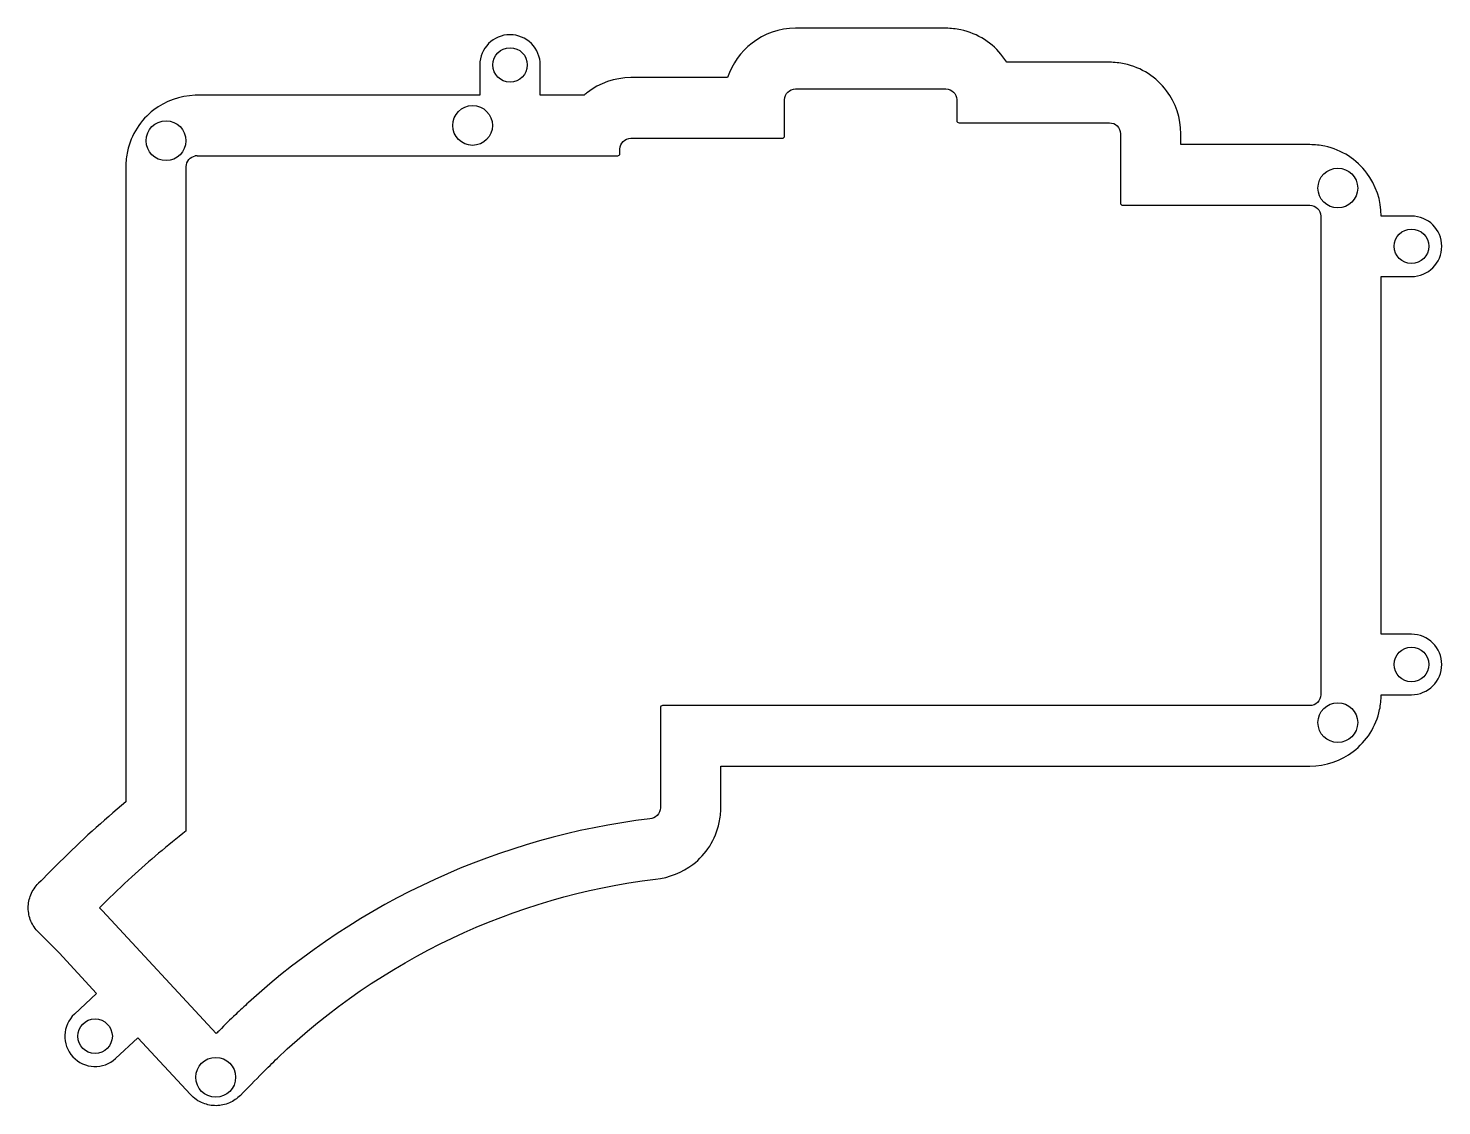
# Model space of a CAD drawing. Header units: millimetres. Extents: x -9 to 155, y -116 to 9.
import ezdxf

# ---------------------------------------------------------------- set-up
doc = ezdxf.new("R2010")
doc.units = ezdxf.units.MM
doc.layers.get('0').update_dxf_attribs({"linetype": 'CONTINUOUS'})

msp = doc.modelspace()

# ---------------------------------------------------------------- linework, layer by layer
for p, q in [((97.25, 8.51), (79.83, 8.51)), ((97.25, 8.51), (79.83, 8.51)), ((43.31, 4.27), (43.31, 0.77)), ((43.31, 4.27), (43.31, 0.77)), ((50.31, 0.77), (50.31, 4.27)), ((50.31, 0.77), (50.31, 4.27)), ((116.17, 4.58), (104.28, 4.58)), ((116.17, 4.58), (104.28, 4.58)), ((71.98, 2.8), (60.78, 2.8)), ((71.98, 2.8), (60.78, 2.8)), ((25.92, 0.77), (10.6, 0.77)), ((25.92, 0.77), (10.6, 0.77)), ((43.31, 0.77), (25.92, 0.77)), ((43.31, 0.77), (25.92, 0.77)), ((55.37, 0.77), (50.31, 0.77)), ((55.37, 0.77), (50.31, 0.77)), ((78.58, -3.94), (78.58, 0.25)), ((78.58, -3.94), (78.58, 0.25)), ((79.84, 1.51), (97.24, 1.51)), ((79.84, 1.51), (97.24, 1.51)), ((98.5, 0.26), (98.5, -2.16)), ((98.5, 0.26), (98.5, -2.16)), ((98.76, -2.42), (116.16, -2.42)), ((98.76, -2.42), (116.16, -2.42)), ((60.79, -4.2), (78.32, -4.2)), ((60.79, -4.2), (78.32, -4.2)), ((117.42, -3.68), (117.42, -11.68)), ((117.42, -3.68), (117.42, -11.68)), ((124.42, -4.95), (124.42, -3.69)), ((124.42, -4.95), (124.42, -3.69)), ((10.61, -6.23), (25.92, -6.23)), ((10.61, -6.23), (25.92, -6.23)), ((25.92, -6.23), (59.27, -6.23)), ((25.92, -6.23), (59.27, -6.23)), ((59.53, -5.97), (59.53, -5.46)), ((59.53, -5.97), (59.53, -5.46)), ((135.34, -4.95), (124.42, -4.95)), ((135.34, -4.95), (124.42, -4.95)), ((139.35, -4.95), (135.34, -4.95)), ((139.35, -4.95), (135.34, -4.95)), ((2.35, -7.48), (2.35, -78.4)), ((2.35, -7.48), (2.35, -78.4)), ((9.35, -78.4), (9.35, -7.49)), ((9.35, -78.4), (9.35, -7.49)), ((117.69, -11.95), (118.32, -11.95)), ((117.69, -11.95), (118.32, -11.95)), ((118.32, -11.95), (135.34, -11.95)), ((118.32, -11.95), (135.34, -11.95)), ((135.34, -11.95), (139.34, -11.95)), ((135.34, -11.95), (139.34, -11.95)), ((140.6, -13.21), (140.6, -68.58)), ((140.6, -13.21), (140.6, -68.58)), ((151.1, -13.21), (147.6, -13.21)), ((151.1, -13.21), (147.6, -13.21)), ((147.6, -61.58), (147.6, -20.21)), ((147.6, -20.21), (151.1, -20.21)), ((147.6, -61.58), (147.6, -20.21)), ((147.6, -20.21), (151.1, -20.21)), ((151.1, -61.58), (147.6, -61.58)), ((151.1, -61.58), (147.6, -61.58)), ((147.6, -68.58), (151.1, -68.58)), ((147.6, -68.58), (151.1, -68.58)), ((64.2, -70.11), (64.2, -81.03)), ((64.2, -70.11), (64.2, -81.03)), ((74.51, -69.84), (64.46, -69.84)), ((74.51, -69.84), (64.46, -69.84)), ((135.34, -69.84), (74.51, -69.84)), ((135.34, -69.84), (74.51, -69.84)), ((139.34, -69.84), (135.34, -69.84)), ((139.34, -69.84), (135.34, -69.84)), ((71.2, -81.03), (71.2, -76.84)), ((71.2, -76.84), (74.51, -76.84)), ((71.2, -81.03), (71.2, -76.84)), ((71.2, -76.84), (74.51, -76.84)), ((74.51, -76.84), (135.34, -76.84)), ((74.51, -76.84), (135.34, -76.84)), ((135.34, -76.84), (139.34, -76.84)), ((135.34, -76.84), (139.34, -76.84)), ((2.35, -78.4), (2.35, -80.98)), ((2.35, -78.4), (2.35, -80.98)), ((9.35, -84.34), (9.35, -78.4)), ((9.35, -84.34), (9.35, -78.4)), ((64.2, -81.03), (64.2, -81.66)), ((64.2, -81.03), (64.2, -81.66)), ((71.2, -81.66), (71.2, -81.03)), ((71.2, -81.66), (71.2, -81.03)), ((-0.32, -93.6), (-0.68, -93.23)), ((-0.32, -93.6), (-0.68, -93.23)), ((12.83, -107.78), (-0.32, -93.6)), ((12.83, -107.78), (-0.32, -93.6)), ((-7.76, -96.05), (-5.37, -98.45)), ((-7.76, -96.05), (-5.37, -98.45)), ((-5.37, -98.45), (-1.02, -103.14)), ((-5.37, -98.45), (-1.02, -103.14)), ((-1.02, -103.14), (-3.58, -105.52)), ((-1.02, -103.14), (-3.58, -105.52)), ((1.18, -110.65), (3.74, -108.27)), ((1.18, -110.65), (3.74, -108.27)), ((3.74, -108.27), (9.84, -114.84)), ((3.74, -108.27), (9.84, -114.84))]:
    msp.add_line(p, q)
for centre, radius in [((46.81, 4.27), 2), ((46.81, 4.27), 2), ((42.48, -2.73), 2.3), ((42.48, -2.73), 2.3), ((7.01, -4.49), 2.3), ((7.01, -4.49), 2.3), ((142.58, -9.97), 2.3), ((142.58, -9.97), 2.3), ((151.1, -16.71), 2), ((151.1, -16.71), 2), ((151.1, -65.08), 2), ((151.1, -65.08), 2), ((142.58, -71.81), 2.3), ((142.58, -71.81), 2.3), ((-1.2, -108.09), 2), ((-1.2, -108.09), 2), ((12.76, -112.84), 2.3), ((12.76, -112.84), 2.3)]:
    msp.add_circle(centre, radius)
for centre, radius, start, end in [((46.81, 4.27), 3.5, 90, 179.9982), ((46.81, 4.27), 3.5, 90, 179.9982), ((46.81, 4.27), 3.5, -0.0018, 90), ((46.81, 4.27), 3.5, -0.0018, 90), ((10.62, -7.31), 8.08, 90.0996, 91.6442), ((10.62, -7.31), 8.08, 90.0996, 91.6442), ((10.62, -7.48), 1.25, 90.1313, 100.6773), ((10.62, -7.48), 1.25, 90.1313, 100.6773), ((151.1, -16.71), 3.5, -90, 90), ((151.1, -16.71), 3.5, -90, 90), ((151.1, -65.08), 3.5, -90, 90), ((151.1, -65.08), 3.5, -90, 90), ((73.49, -166.8), 104.47, 127.8747, 132.3825), ((73.49, -166.8), 104.47, 127.8747, 132.3825), ((73.14, -166.4), 84.1, 132.2786, 133.6621), ((73.14, -166.4), 84.1, 132.2786, 133.6621), ((-1.2, -108.09), 3.5, 132.8504, 312.8504), ((-1.2, -108.09), 3.5, 132.8504, 312.8504)]:
    msp.add_arc(centre, radius, start, end)
for points, knots in [([(79.83, 8.51), (79.83, 8.51), (79.83, 8.51), (79.83, 8.51), (79.82, 8.51), (79.82, 8.51), (79.82, 8.51), (77.97, 8.51), (76.19, 7.87), (74.81, 6.81), (73.51, 5.8), (72.51, 4.42), (71.98, 2.8)], [-0.0057042, -0.0057042, -0.0057042, -0.0057042, -0.0028521, -0.0028521, -0.0028521, 0, 0, 0, 0.4137463, 0.4137463, 0.4137463, 0.8062583, 0.8062583, 0.8062583, 0.8062583]), ([(79.83, 8.51), (79.83, 8.51), (79.83, 8.51), (79.83, 8.51), (79.82, 8.51), (79.82, 8.51), (79.82, 8.51), (77.97, 8.51), (76.19, 7.87), (74.81, 6.81), (73.51, 5.8), (72.51, 4.42), (71.98, 2.8)], [-0.0057042, -0.0057042, -0.0057042, -0.0057042, -0.0028521, -0.0028521, -0.0028521, 0, 0, 0, 0.4137463, 0.4137463, 0.4137463, 0.8062583, 0.8062583, 0.8062583, 0.8062583]), ([(104.28, 4.58), (104.14, 4.8), (104, 5.02), (103.84, 5.22), (102.66, 6.79), (100.94, 7.91), (98.95, 8.33), (98.4, 8.45), (97.83, 8.51), (97.26, 8.51), (97.26, 8.51), (97.26, 8.51), (97.26, 8.51), (97.25, 8.51), (97.25, 8.51), (97.25, 8.51)], [0.3472526, 0.3472526, 0.3472526, 0.3472526, 0.408667, 0.408667, 0.408667, 0.8714823, 0.8714823, 0.8714823, 1, 1, 1, 1.0028491, 1.0028491, 1.0028491, 1.0056982, 1.0056982, 1.0056982, 1.0056982]), ([(104.28, 4.58), (104.14, 4.8), (104, 5.02), (103.84, 5.22), (102.66, 6.79), (100.94, 7.91), (98.95, 8.33), (98.4, 8.45), (97.83, 8.51), (97.26, 8.51), (97.26, 8.51), (97.26, 8.51), (97.26, 8.51), (97.25, 8.51), (97.25, 8.51), (97.25, 8.51)], [0.3472526, 0.3472526, 0.3472526, 0.3472526, 0.408667, 0.408667, 0.408667, 0.8714823, 0.8714823, 0.8714823, 1, 1, 1, 1.0028491, 1.0028491, 1.0028491, 1.0056982, 1.0056982, 1.0056982, 1.0056982]), ([(124.42, -3.69), (124.43, -1.86), (123.8, -0.09), (122.76, 1.29), (121.59, 2.85), (119.87, 3.98), (117.88, 4.4), (117.32, 4.51), (116.75, 4.58), (116.18, 4.58), (116.18, 4.58), (116.18, 4.58), (116.18, 4.58), (116.18, 4.58), (116.18, 4.58), (116.17, 4.58)], [0.001515, 0.001515, 0.001515, 0.001515, 0.408676, 0.408676, 0.408676, 0.871477, 0.871477, 0.871477, 1, 1, 1, 1.002838, 1.002838, 1.002838, 1.005677, 1.005677, 1.005677, 1.005677]), ([(124.42, -3.69), (124.43, -1.86), (123.8, -0.09), (122.76, 1.29), (121.59, 2.85), (119.87, 3.98), (117.88, 4.4), (117.32, 4.51), (116.75, 4.58), (116.18, 4.58), (116.18, 4.58), (116.18, 4.58), (116.18, 4.58), (116.18, 4.58), (116.18, 4.58), (116.17, 4.58)], [0.001515, 0.001515, 0.001515, 0.001515, 0.408676, 0.408676, 0.408676, 0.871477, 0.871477, 0.871477, 1, 1, 1, 1.002838, 1.002838, 1.002838, 1.005677, 1.005677, 1.005677, 1.005677]), ([(60.78, 2.8), (60.78, 2.8), (60.78, 2.8), (60.78, 2.8), (60.77, 2.8), (60.77, 2.8), (60.77, 2.8), (58.92, 2.79), (57.14, 2.15), (55.76, 1.09), (55.63, 0.99), (55.5, 0.88), (55.37, 0.77)], [-0.0056828, -0.0056828, -0.0056828, -0.0056828, -0.0028414, -0.0028414, -0.0028414, 0, 0, 0, 0.4137364, 0.4137364, 0.4137364, 0.4546196, 0.4546196, 0.4546196, 0.4546196]), ([(60.78, 2.8), (60.78, 2.8), (60.78, 2.8), (60.78, 2.8), (60.77, 2.8), (60.77, 2.8), (60.77, 2.8), (58.92, 2.79), (57.14, 2.15), (55.76, 1.09), (55.63, 0.99), (55.5, 0.88), (55.37, 0.77)], [-0.0056828, -0.0056828, -0.0056828, -0.0056828, -0.0028414, -0.0028414, -0.0028414, 0, 0, 0, 0.4137364, 0.4137364, 0.4137364, 0.4546196, 0.4546196, 0.4546196, 0.4546196]), ([(10.39, 0.76), (8.61, 0.71), (6.92, 0.08), (5.59, -0.94), (4.08, -2.1), (2.97, -3.78), (2.55, -5.73), (2.42, -6.3), (2.36, -6.88), (2.35, -7.47), (2.35, -7.47), (2.35, -7.48), (2.35, -7.48), (2.35, -7.48), (2.35, -7.48), (2.35, -7.48)], [0.0157262, 0.0157262, 0.0157262, 0.0157262, 0.4134611, 0.4134611, 0.4134611, 0.8679571, 0.8679571, 0.8679571, 1, 1, 1, 1.0032943, 1.0032943, 1.0032943, 1.0065885, 1.0065885, 1.0065885, 1.0065885]), ([(10.39, 0.76), (8.61, 0.71), (6.92, 0.08), (5.59, -0.94), (4.08, -2.1), (2.97, -3.78), (2.55, -5.73), (2.42, -6.3), (2.36, -6.88), (2.35, -7.47), (2.35, -7.47), (2.35, -7.48), (2.35, -7.48), (2.35, -7.48), (2.35, -7.48), (2.35, -7.48)], [0.0157262, 0.0157262, 0.0157262, 0.0157262, 0.4134611, 0.4134611, 0.4134611, 0.8679571, 0.8679571, 0.8679571, 1, 1, 1, 1.0032943, 1.0032943, 1.0032943, 1.0065885, 1.0065885, 1.0065885, 1.0065885]), ([(147.6, -13.21), (147.6, -11.38), (146.97, -9.61), (145.93, -8.23), (144.76, -6.68), (143.05, -5.55), (141.06, -5.13), (140.51, -5.01), (139.93, -4.95), (139.36, -4.95), (139.36, -4.95), (139.36, -4.95), (139.36, -4.95), (139.35, -4.95), (139.35, -4.95), (139.35, -4.95)], [0.001179, 0.001179, 0.001179, 0.001179, 0.409275, 0.409275, 0.409275, 0.871026, 0.871026, 0.871026, 1, 1, 1, 1.00254, 1.00254, 1.00254, 1.005079, 1.005079, 1.005079, 1.005079]), ([(147.6, -13.21), (147.6, -11.38), (146.97, -9.61), (145.93, -8.23), (144.76, -6.68), (143.05, -5.55), (141.06, -5.13), (140.51, -5.01), (139.93, -4.95), (139.36, -4.95), (139.36, -4.95), (139.36, -4.95), (139.36, -4.95), (139.35, -4.95), (139.35, -4.95), (139.35, -4.95)], [0.001179, 0.001179, 0.001179, 0.001179, 0.409275, 0.409275, 0.409275, 0.871026, 0.871026, 0.871026, 1, 1, 1, 1.00254, 1.00254, 1.00254, 1.005079, 1.005079, 1.005079, 1.005079]), ([(139.34, -76.84), (141.19, -76.84), (142.98, -76.21), (144.37, -75.14), (145.9, -73.97), (147.01, -72.26), (147.42, -70.3), (147.54, -69.74), (147.6, -69.16), (147.6, -68.58)], [0.0012037, 0.0012037, 0.0012037, 0.0012037, 0.4142711, 0.4142711, 0.4142711, 0.869483, 0.869483, 0.869483, 0.9988224, 0.9988224, 0.9988224, 0.9988224]), ([(139.34, -76.84), (141.19, -76.84), (142.98, -76.21), (144.37, -75.14), (145.9, -73.97), (147.01, -72.26), (147.42, -70.3), (147.54, -69.74), (147.6, -69.16), (147.6, -68.58)], [0.0012037, 0.0012037, 0.0012037, 0.0012037, 0.4142711, 0.4142711, 0.4142711, 0.869483, 0.869483, 0.869483, 0.9988224, 0.9988224, 0.9988224, 0.9988224]), ([(2.35, -80.98), (-0.3, -83.18), (-2.84, -85.5), (-5.28, -87.93), (-6.1, -88.75), (-6.93, -89.58), (-7.75, -90.4)], [0.265412, 0.265412, 0.265412, 0.265412, 1, 1, 1, 1.266751, 1.266751, 1.266751, 1.266751]), ([(2.35, -80.98), (-0.3, -83.18), (-2.84, -85.5), (-5.28, -87.93), (-6.1, -88.75), (-6.93, -89.58), (-7.75, -90.4)], [0.265412, 0.265412, 0.265412, 0.265412, 1, 1, 1, 1.266751, 1.266751, 1.266751, 1.266751]), ([(63.63, -89.9), (65.24, -89.76), (66.76, -89.15), (67.97, -88.21), (69.49, -87.04), (70.6, -85.34), (71.02, -83.38), (71.13, -82.82), (71.2, -82.24), (71.2, -81.66)], [0.0522733, 0.0522733, 0.0522733, 0.0522733, 0.4148308, 0.4148308, 0.4148308, 0.8698473, 0.8698473, 0.8698473, 1, 1, 1, 1]), ([(63.63, -89.9), (65.24, -89.76), (66.76, -89.15), (67.97, -88.21), (69.49, -87.04), (70.6, -85.34), (71.02, -83.38), (71.13, -82.82), (71.2, -82.24), (71.2, -81.66)], [0.0522733, 0.0522733, 0.0522733, 0.0522733, 0.4148308, 0.4148308, 0.4148308, 0.8698473, 0.8698473, 0.8698473, 1, 1, 1, 1]), ([(-0.68, -93.23), (-0.57, -93.12), (-0.45, -93), (-0.33, -92.88), (0.78, -91.77), (1.91, -90.69), (3.07, -89.64)], [-1.0381073, -1.0381073, -1.0381073, -1.0381073, -1, -1, -1, -0.6429304, -0.6429304, -0.6429304, -0.6429304]), ([(-0.68, -93.23), (-0.57, -93.12), (-0.45, -93), (-0.33, -92.88), (0.78, -91.77), (1.91, -90.69), (3.07, -89.64)], [-1.0381073, -1.0381073, -1.0381073, -1.0381073, -1, -1, -1, -0.6429304, -0.6429304, -0.6429304, -0.6429304]), ([(-7.76, -96.05), (-8.12, -95.68), (-8.42, -95.25), (-8.82, -94.29), (-8.92, -93.77), (-8.93, -92.73), (-8.83, -92.21), (-8.53, -91.48), (-8.41, -91.24), (-8.11, -90.8), (-7.94, -90.59), (-7.75, -90.4)], [0, 0, 0, 0, 0.1562578, 0.1562578, 0.3125156, 0.3125156, 0.4687734, 0.4687734, 0.5491551, 0.5491551, 0.6295369, 0.6295369, 0.6295369, 0.6295369]), ([(-7.76, -96.05), (-8.12, -95.68), (-8.42, -95.25), (-8.82, -94.29), (-8.92, -93.77), (-8.93, -92.73), (-8.83, -92.21), (-8.53, -91.48), (-8.41, -91.24), (-8.11, -90.8), (-7.94, -90.59), (-7.75, -90.4)], [0, 0, 0, 0, 0.1562578, 0.1562578, 0.3125156, 0.3125156, 0.4687734, 0.4687734, 0.5491551, 0.5491551, 0.6295369, 0.6295369, 0.6295369, 0.6295369]), ([(15.07, -105.56), (14.44, -106.17), (13.82, -106.78), (13.2, -107.41), (13.08, -107.53), (12.96, -107.65), (12.83, -107.78)], [-1, -1, -1, -1, 0, 0, 0, 0.197815, 0.197815, 0.197815, 0.197815]), ([(15.07, -105.56), (14.44, -106.17), (13.82, -106.78), (13.2, -107.41), (13.08, -107.53), (12.96, -107.65), (12.83, -107.78)], [-1, -1, -1, -1, 0, 0, 0, 0.197815, 0.197815, 0.197815, 0.197815]), ([(15.62, -114.93), (16.48, -114.06), (17.33, -113.19), (18.19, -112.32), (18.75, -111.74), (19.33, -111.18), (19.91, -110.62)], [-1.384705, -1.384705, -1.384705, -1.384705, 0, 0, 0, 1, 1, 1, 1]), ([(15.62, -114.93), (16.48, -114.06), (17.33, -113.19), (18.19, -112.32), (18.75, -111.74), (19.33, -111.18), (19.91, -110.62)], [-1.384705, -1.384705, -1.384705, -1.384705, 0, 0, 0, 1, 1, 1, 1]), ([(15.62, -114.93), (15.25, -115.3), (14.82, -115.59), (13.86, -116), (13.35, -116.11), (12.31, -116.13), (11.79, -116.03), (11.03, -115.73), (10.76, -115.59), (10.27, -115.25), (10.04, -115.06), (9.84, -114.84)], [0, 0, 0, 0, 0.1562578, 0.1562578, 0.3125156, 0.3125156, 0.4687734, 0.4687734, 0.5584037, 0.5584037, 0.648034, 0.648034, 0.648034, 0.648034]), ([(15.62, -114.93), (15.25, -115.3), (14.82, -115.59), (13.86, -116), (13.35, -116.11), (12.31, -116.13), (11.79, -116.03), (11.03, -115.73), (10.76, -115.59), (10.27, -115.25), (10.04, -115.06), (9.84, -114.84)], [0, 0, 0, 0, 0.1562578, 0.1562578, 0.3125156, 0.3125156, 0.4687734, 0.4687734, 0.5584037, 0.5584037, 0.648034, 0.648034, 0.648034, 0.648034])]:
    msp.add_open_spline(points, degree=3, knots=knots)
for points in [[(78.58, 0.25), (78.58, 0.94), (79.15, 1.51), (79.84, 1.51)], [(78.58, 0.25), (78.58, 0.94), (79.15, 1.51), (79.84, 1.51)], [(97.24, 1.51), (97.93, 1.51), (98.5, 0.94), (98.5, 0.26)], [(97.24, 1.51), (97.93, 1.51), (98.5, 0.94), (98.5, 0.26)], [(98.5, -2.16), (98.5, -2.31), (98.61, -2.42), (98.76, -2.42)], [(98.5, -2.16), (98.5, -2.31), (98.61, -2.42), (98.76, -2.42)], [(116.16, -2.42), (116.85, -2.42), (117.42, -2.99), (117.42, -3.68)], [(116.16, -2.42), (116.85, -2.42), (117.42, -2.99), (117.42, -3.68)], [(59.53, -5.46), (59.53, -4.77), (60.1, -4.2), (60.79, -4.2)], [(59.53, -5.46), (59.53, -4.77), (60.1, -4.2), (60.79, -4.2)], [(78.32, -4.2), (78.47, -4.2), (78.58, -4.09), (78.58, -3.94)], [(78.32, -4.2), (78.47, -4.2), (78.58, -4.09), (78.58, -3.94)], [(9.35, -7.49), (9.36, -6.88), (9.8, -6.36), (10.39, -6.25)], [(9.35, -7.49), (9.36, -6.88), (9.8, -6.36), (10.39, -6.25)], [(59.27, -6.23), (59.42, -6.23), (59.53, -6.12), (59.53, -5.97)], [(59.27, -6.23), (59.42, -6.23), (59.53, -6.12), (59.53, -5.97)], [(117.42, -11.68), (117.43, -11.84), (117.54, -11.95), (117.69, -11.95)], [(117.42, -11.68), (117.43, -11.84), (117.54, -11.95), (117.69, -11.95)], [(139.34, -11.95), (140.03, -11.95), (140.6, -12.52), (140.6, -13.21)], [(139.34, -11.95), (140.03, -11.95), (140.6, -12.52), (140.6, -13.21)], [(140.6, -68.58), (140.6, -69.27), (140.03, -69.84), (139.34, -69.84)], [(140.6, -68.58), (140.6, -69.27), (140.03, -69.84), (139.34, -69.84)], [(64.46, -69.84), (64.31, -69.84), (64.2, -69.96), (64.2, -70.11)], [(64.46, -69.84), (64.31, -69.84), (64.2, -69.96), (64.2, -70.11)], [(64.2, -81.66), (64.2, -82.34), (63.64, -82.91), (62.97, -82.93)], [(64.2, -81.66), (64.2, -82.34), (63.64, -82.91), (62.97, -82.93)], [(62.97, -82.93), (45.65, -85.03), (29.44, -92.47), (16.56, -104.18)], [(62.97, -82.93), (45.65, -85.03), (29.44, -92.47), (16.56, -104.18)], [(19.91, -110.62), (31.88, -99.2), (47.21, -91.93), (63.63, -89.9)], [(19.91, -110.62), (31.88, -99.2), (47.21, -91.93), (63.63, -89.9)]]:
    msp.add_open_spline(points, degree=3)

doc.saveas('drawing.dxf')
